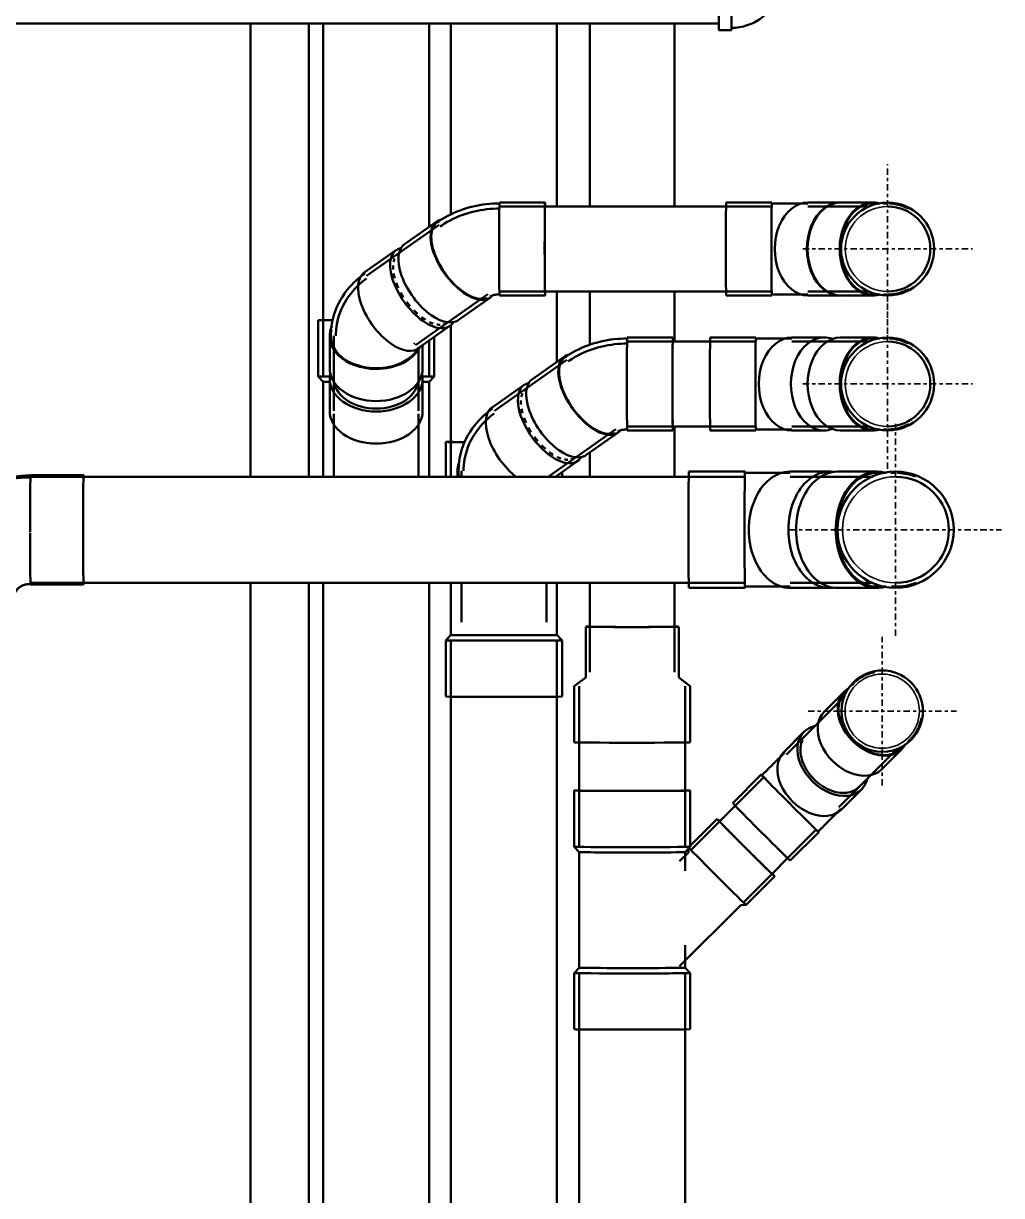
# Model space of a CAD drawing. Header units: millimetres. Extents: x -108050 to 96605, y 58136 to 140997.
# Drawn here: x -90626 to -88781, y 85418 to 87628 of the extents above; entities that cross this region are included whole.
import ezdxf

# ---------------------------------------------------------------- set-up
doc = ezdxf.new("R2010")
doc.units = ezdxf.units.MM
doc.linetypes.add('Center', pattern=[29.999999, 12, -6, 6, -6])
doc.layers.add('P-PIPE', color=3, linetype='Continuous', lineweight=50)
doc.layers.add('P-PIPE-CNTR', color=3, linetype='Center', lineweight=35)

# ---------------------------------------------------------------- blocks, each defined once
blk = doc.blocks.new('DSC_uPVC_Elbow_TienPhong - Standard-1969753-HẦM')
at = {"layer": 'P-PIPE'}
for p, q in [((-89214.2, 87290.7), (-89300.2, 87290.7)), ((-89085.8, 87290.7), (-89146.3, 87290.7)), ((-89300.2, 87115.3), (-89214.2, 87115.3)), ((-89146.3, 87115.3), (-89085.8, 87115.3))]:
    blk.add_line(p, q, dxfattribs=at)
at = {"layer": 'P-PIPE', "flags": 128}
for points in [[(-89214.2, 87288.8), (-89210.3, 87288.8), (-89206.5, 87288.8), (-89202.6, 87288.8), (-89198.8, 87288.8), (-89195, 87288.8), (-89191.2, 87288.8), (-89187.5, 87288.8), (-89183.8, 87288.8), (-89180.1, 87288.8), (-89176.5, 87288.8), (-89173, 87288.8), (-89169.6, 87288.8), (-89166.2, 87288.8), (-89162.9, 87288.8), (-89159.7, 87288.8), (-89156.5, 87288.8), (-89153.5, 87288.8), (-89150.5, 87288.8), (-89147.7, 87288.8), (-89146.3, 87288.8)], [(-89146.3, 87117.3), (-89149.1, 87117.3), (-89152, 87117.3), (-89155, 87117.3), (-89158, 87117.3), (-89161.2, 87117.3), (-89164.5, 87117.3), (-89167.8, 87117.3), (-89171.2, 87117.3), (-89174.7, 87117.3), (-89178.3, 87117.3), (-89181.9, 87117.3), (-89185.6, 87117.3), (-89189.3, 87117.3), (-89193, 87117.3), (-89196.8, 87117.3), (-89200.6, 87117.3), (-89204.5, 87117.3), (-89208.3, 87117.3), (-89212.2, 87117.3), (-89214.2, 87117.3)]]:
    blk.add_lwpolyline(points, dxfattribs=at)
at = {"layer": 'P-PIPE'}
for centre, major_axis, ratio, start_param, end_param in [((-89300.2, 87203), (0, 87.7), 0.01, 0, 3.141593), ((-89214.2, 87203), (0, 87.7), 0.01, 0, 3.141593), ((-89214.2, 87203), (0, 85.8), 0.01, 0.0924, 0.277199), ((-89214.2, 87203), (0, 87.7), 0.01, 6.081829, 6.283185), ((-89146.3, 87203), (0, 87.7), 0.710633, 0, 3.141593), ((-89085.8, 87203), (0, 87.7), 0.710633, 0, 3.141593), ((-89214.2, 87203), (0, 85.8), 0.01, 2.864393, 3.049193), ((-89214.2, 87203), (0, 87.7), 0.01, 3.141593, 3.343202)]:
    blk.add_ellipse(centre, major_axis=major_axis, ratio=ratio, start_param=start_param, end_param=end_param, dxfattribs=at)
blk = doc.blocks.new('DSC_uPVC_Elbow_TienPhong - Standard-V16-HẦM')
at = {"layer": 'P-PIPE'}
for p, q in [((-89024, 87290.7), (-89084.5, 87290.7)), ((-89084.5, 87115.3), (-89024, 87115.3))]:
    blk.add_line(p, q, dxfattribs=at)
at = {"layer": 'P-PIPE', "flags": 128}
for points in [[(-89024, 87288.8), (-89021.3, 87288.8), (-89018.8, 87288.8), (-89016.3, 87288.8), (-89014, 87288.8), (-89011.8, 87288.8), (-89010.6, 87288.8)], [(-89004.4, 87288.8), (-89002.9, 87288.8), (-89001.5, 87288.8), (-89000.3, 87288.8), (-88999.2, 87288.8), (-88998.3, 87288.8), (-88997.5, 87288.8), (-88996.9, 87288.8), (-88996.4, 87288.8), (-88996.1, 87288.8), (-88996, 87288.8)], [(-88992.5, 87288.7), (-88989.1, 87288.5), (-88985.7, 87288.2), (-88982.3, 87287.7), (-88978.9, 87287.1), (-88975.6, 87286.4), (-88972.2, 87285.5), (-88969, 87284.5), (-88965.7, 87283.3), (-88962.5, 87282), (-88959.4, 87280.6), (-88956.3, 87279.1)], [(-89010.8, 87117.3), (-89012.9, 87117.3), (-89015.1, 87117.3), (-89017.5, 87117.3), (-89020, 87117.3), (-89022.6, 87117.3), (-89024, 87117.3)], [(-88996, 87117.3), (-88996.3, 87117.3), (-88996.6, 87117.3), (-88997.2, 87117.3), (-88997.9, 87117.3), (-88998.7, 87117.3), (-88999.7, 87117.3), (-89000.9, 87117.3), (-89002.2, 87117.3), (-89003.6, 87117.3)], [(-88955.5, 87127.4), (-88958.6, 87125.8), (-88961.7, 87124.4), (-88964.9, 87123.1), (-88968.1, 87121.9), (-88971.4, 87120.9), (-88974.7, 87119.9), (-88978, 87119.2), (-88981.4, 87118.5), (-88984.8, 87118), (-88988.2, 87117.6), (-88991.6, 87117.4), (-88995, 87117.3)]]:
    blk.add_lwpolyline(points, dxfattribs=at)
at = {"layer": 'P-PIPE'}
for centre, radius, start, end in [((-88996, 87203), 87.7, 90, 270), ((-88996, 87203), 87.7, 270, 90), ((-88995.4, 87203), 80, 270, 90)]:
    blk.add_arc(centre, radius, start, end, dxfattribs=at)
for centre, major_axis, start_param, end_param in [((-89084.5, 87203), (0, 87.7), 0, 3.141593), ((-89024, 87203), (0, 87.7), 0, 3.141593), ((-89024, 87203), (0, 85.8), 6.229336, 7.853982), ((-89024, 87203), (0, 87.7), 6.107228, 6.283185), ((-89024, 87203), (0, 85.8), 1.570796, 3.204406), ((-89024, 87203), (0, 87.7), 3.141593, 3.323935)]:
    blk.add_ellipse(centre, major_axis=major_axis, ratio=0.710633, start_param=start_param, end_param=end_param, dxfattribs=at)
blk = doc.blocks.new('DSC_uPVC_Elbow_TienPhong - Standard-V17-HẦM')
at = {"layer": 'P-PIPE'}
for p, q in [((-89244.4, 87036.1), (-89330.3, 87036.1)), ((-89116, 87036.1), (-89176.5, 87036.1)), ((-89330.3, 86860.7), (-89244.4, 86860.7)), ((-89176.5, 86860.7), (-89116, 86860.7))]:
    blk.add_line(p, q, dxfattribs=at)
at = {"layer": 'P-PIPE', "flags": 128}
for points in [[(-89244.4, 87034.2), (-89240.5, 87034.2), (-89236.6, 87034.2), (-89232.8, 87034.2), (-89228.9, 87034.2), (-89225.1, 87034.2), (-89221.4, 87034.2), (-89217.6, 87034.2), (-89213.9, 87034.2), (-89210.3, 87034.2), (-89206.7, 87034.2), (-89203.2, 87034.2), (-89199.7, 87034.2), (-89196.3, 87034.2), (-89193, 87034.2), (-89189.8, 87034.2), (-89186.7, 87034.2), (-89183.6, 87034.2), (-89180.7, 87034.2), (-89177.9, 87034.2), (-89176.5, 87034.2)], [(-89176.5, 86862.6), (-89179.2, 86862.6), (-89182.1, 86862.6), (-89185.1, 86862.6), (-89188.2, 86862.6), (-89191.4, 86862.6), (-89194.6, 86862.6), (-89198, 86862.6), (-89201.4, 86862.6), (-89204.9, 86862.6), (-89208.4, 86862.6), (-89212.1, 86862.6), (-89215.7, 86862.6), (-89219.4, 86862.6), (-89223.2, 86862.6), (-89227, 86862.6), (-89230.8, 86862.6), (-89234.6, 86862.6), (-89238.5, 86862.6), (-89242.4, 86862.6), (-89244.4, 86862.6)]]:
    blk.add_lwpolyline(points, dxfattribs=at)
at = {"layer": 'P-PIPE'}
for centre, major_axis, ratio, start_param, end_param in [((-89330.3, 86948.4), (0, 87.7), 0.01, 0, 3.141593), ((-89244.4, 86948.4), (0, 87.7), 0.01, 0, 3.141593), ((-89244.4, 86948.4), (0, 85.8), 0.01, 0.0924, 0.277199), ((-89244.4, 86948.4), (0, 87.7), 0.01, 6.081829, 6.283185), ((-89176.5, 86948.4), (0, 87.7), 0.710633, 0, 3.141593), ((-89116, 86948.4), (0, 87.7), 0.710633, 0, 3.141593), ((-89116, 86948.4), (0, 87.7), 0.710633, 6.027824, 6.283185), ((-89244.4, 86948.4), (0, 85.8), 0.01, 2.864393, 3.049193), ((-89244.4, 86948.4), (0, 87.7), 0.01, 3.141593, 3.343202), ((-89116, 86948.4), (0, 87.7), 0.710633, 3.141593, 3.396954)]:
    blk.add_ellipse(centre, major_axis=major_axis, ratio=ratio, start_param=start_param, end_param=end_param, dxfattribs=at)
blk = doc.blocks.new('DSC_uPVC_Elbow_TienPhong - Standard-V18-HẦM')
at = {"layer": 'P-PIPE'}
for p, q in [((-89264.7, 86783.1), (-89370.6, 86783.1)), ((-89105.2, 86783.1), (-89179.8, 86783.1)), ((-89370.6, 86563.9), (-89264.7, 86563.9)), ((-89179.8, 86563.9), (-89105.2, 86563.9))]:
    blk.add_line(p, q, dxfattribs=at)
at = {"layer": 'P-PIPE', "flags": 128}
for points in [[(-89264.7, 86780.7), (-89259.8, 86780.7), (-89255, 86780.7), (-89250.2, 86780.7), (-89245.4, 86780.7), (-89240.6, 86780.7), (-89235.9, 86780.7), (-89231.2, 86780.7), (-89226.6, 86780.7), (-89222.1, 86780.7), (-89217.6, 86780.7), (-89213.2, 86780.7), (-89208.9, 86780.7), (-89204.7, 86780.7), (-89200.5, 86780.7), (-89196.5, 86780.7), (-89192.6, 86780.7), (-89188.8, 86780.7), (-89185.1, 86780.7), (-89181.6, 86780.7), (-89179.8, 86780.7)], [(-89179.8, 86566.3), (-89183.3, 86566.3), (-89186.9, 86566.3), (-89190.6, 86566.3), (-89194.5, 86566.3), (-89198.5, 86566.3), (-89202.5, 86566.3), (-89206.7, 86566.3), (-89211, 86566.3), (-89215.3, 86566.3), (-89219.8, 86566.3), (-89224.3, 86566.3), (-89228.9, 86566.3), (-89233.5, 86566.3), (-89238.2, 86566.3), (-89242.9, 86566.3), (-89247.7, 86566.3), (-89252.5, 86566.3), (-89257.3, 86566.3), (-89262.2, 86566.3), (-89264.7, 86566.3)]]:
    blk.add_lwpolyline(points, dxfattribs=at)
at = {"layer": 'P-PIPE'}
for centre, major_axis, ratio, start_param, end_param in [((-89370.6, 86673.5), (0, 109.6), 0.01, 0, 3.141593), ((-89264.7, 86673.5), (0, 109.6), 0.01, 0, 3.141593), ((-89264.7, 86673.5), (0, 109.6), 0.01, 6.088926, 6.283185), ((-89179.8, 86673.5), (0, 109.6), 0.710633, 0, 3.141593), ((-89105.2, 86673.5), (0, 109.6), 0.710633, 0, 3.141593), ((-89105.2, 86673.5), (0, 109.6), 0.710633, 6.187895, 6.283185), ((-89264.7, 86673.5), (0, 107.2), 0.01, 0.082673, 0.578714), ((-89264.7, 86673.5), (0, 107.2), 0.01, 2.562878, 3.058919), ((-89264.7, 86673.5), (0, 109.6), 0.01, 3.141593, 3.335852), ((-89105.2, 86673.5), (0, 109.6), 0.710633, 3.141593, 3.236883)]:
    blk.add_ellipse(centre, major_axis=major_axis, ratio=ratio, start_param=start_param, end_param=end_param, dxfattribs=at)
blk = doc.blocks.new('DSC_uPVC_Elbow_TienPhong - Standard-V15-HẦM')
at = {"layer": 'P-PIPE'}
for p, q in [((-88922.1, 91593.2), (-88996.7, 91593.2)), ((-88996.7, 91374), (-88922.1, 91374))]:
    blk.add_line(p, q, dxfattribs=at)
at = {"layer": 'P-PIPE', "flags": 128}
for points in [[(-88922.1, 91590.8), (-88918.7, 91590.8), (-88915.5, 91590.8), (-88912.5, 91590.8), (-88909.6, 91590.8), (-88906.9, 91590.8), (-88905.3, 91590.8)], [(-88895.7, 91590.8), (-88894, 91590.8), (-88892.5, 91590.8), (-88891.1, 91590.8), (-88890, 91590.8), (-88889, 91590.8), (-88888.2, 91590.8), (-88887.6, 91590.8), (-88887.3, 91590.8), (-88887.1, 91590.8)], [(-88884.2, 91590.8), (-88882.8, 91590.7), (-88878.5, 91590.5), (-88874.2, 91590), (-88870, 91589.4), (-88865.7, 91588.7), (-88861.6, 91587.7), (-88857.4, 91586.6), (-88853.3, 91585.4), (-88849.3, 91583.9)], [(-88848.2, 91383.7), (-88852.2, 91382.2), (-88856.3, 91380.9), (-88860.4, 91379.8), (-88864.6, 91378.8), (-88868.8, 91378), (-88873.1, 91377.3), (-88877.3, 91376.9), (-88881.6, 91376.6), (-88885.9, 91376.4)], [(-88905.5, 91376.4), (-88908.2, 91376.4), (-88911, 91376.4), (-88914, 91376.4), (-88917.1, 91376.4), (-88920.4, 91376.4), (-88922.1, 91376.4)], [(-88887.1, 91376.4), (-88887.4, 91376.4), (-88887.9, 91376.4), (-88888.6, 91376.4), (-88889.5, 91376.4), (-88890.5, 91376.4), (-88891.8, 91376.4), (-88893.2, 91376.4), (-88894.8, 91376.4)]]:
    blk.add_lwpolyline(points, dxfattribs=at)
at = {"layer": 'P-PIPE'}
for centre, radius, start, end in [((-88887, 91483.6), 109.6, 89.9995, 269.9995), ((-88887, 91483.6), 109.6, 269.9995, 89.9995), ((-88886.5, 91483.6), 100, 269.9995, 89.9995)]:
    blk.add_arc(centre, radius, start, end, dxfattribs=at)
for centre, major_axis, start_param, end_param in [((-88996.7, 91483.6), (0, 109.6), 0, 3.141593), ((-88922.1, 91483.6), (0, 109.6), 0, 3.141593), ((-88922.1, 91483.6), (0, 107.2), 6.217372, 7.853982), ((-88922.1, 91483.6), (0, 109.6), 6.098805, 6.283185), ((-88922.1, 91483.6), (0, 107.2), 1.570796, 3.207406), ((-88922.1, 91483.6), (0, 109.6), 3.141593, 3.325973)]:
    blk.add_ellipse(centre, major_axis=major_axis, ratio=0.710633, start_param=start_param, end_param=end_param, dxfattribs=at)
blk = doc.blocks.new('DSC_uPVC_Elbow_TienPhong - Standard-1980160-HẦM')
at = {"layer": 'P-PIPE'}
for p, q in [((-89077.8, 86368.1), (-89115.6, 86330.3)), ((-89007.1, 86221.8), (-88969.3, 86259.6))]:
    blk.add_line(p, q, dxfattribs=at)
at = {"layer": 'P-PIPE', "flags": 128}
for points in [[(-89064.3, 86379.2), (-89063.3, 86380.1), (-89062.5, 86381), (-89061.7, 86381.8), (-89061, 86382.4), (-89060.5, 86383), (-89060, 86383.5), (-89059.6, 86383.9), (-89059.3, 86384.2), (-89059.1, 86384.4), (-89059, 86384.5)], [(-89056.8, 86386.6), (-89054.6, 86388.5), (-89052.3, 86390.4), (-89049.9, 86392.2), (-89047.4, 86394), (-89044.9, 86395.6), (-89042.3, 86397.1), (-89039.6, 86398.5), (-89036.9, 86399.8), (-89034.2, 86400.9), (-89031.4, 86402), (-89028.5, 86403), (-89025.6, 86403.8), (-89022.7, 86404.5), (-89019.8, 86405.2)], [(-89076.6, 86366.9), (-89074.9, 86368.6), (-89073.3, 86370.2), (-89071.8, 86371.7), (-89070.3, 86373.1), (-89069, 86374.5)], [(-88932.1, 86318.4), (-88932.6, 86315.4), (-88933.3, 86312.5), (-88934.2, 86309.6), (-88935.1, 86306.8), (-88936.1, 86304), (-88937.3, 86301.2), (-88938.5, 86298.5), (-88939.9, 86295.8), (-88941.4, 86293.2), (-88943, 86290.6), (-88944.7, 86288.2), (-88946.4, 86285.7), (-88948.3, 86283.4), (-88950.3, 86281.1), (-88952.3, 86278.9)], [(-88952.9, 86278.3), (-88953.1, 86278.2), (-88953.3, 86277.9), (-88953.7, 86277.6), (-88954.1, 86277.2), (-88954.6, 86276.6), (-88955.3, 86276), (-88956, 86275.3), (-88956.8, 86274.5), (-88957.7, 86273.6)], [(-88962.2, 86269.1), (-88963.5, 86267.8), (-88964.9, 86266.3), (-88966.4, 86264.9), (-88968, 86263.3), (-88969.6, 86261.6), (-88970.5, 86260.8)]]:
    blk.add_lwpolyline(points, dxfattribs=at)
at = {"layer": 'P-PIPE'}
for start, end in [(314.9993, 134.9993), (134.9993, 314.9993)]:
    blk.add_arc((-89006, 86331.4), 76.7, start, end, dxfattribs=at)
for centre, major_axis, start_param, end_param in [((-89023.5, 86313.8), (-54.2, 54.2), 0, 3.141593), ((-89023.5, 86313.8), (-53.1, 53.1), 6.283077, 7.261268), ((-89023.5, 86313.8), (-54.2, 54.2), 6.107079, 6.283185), ((-89061.3, 86276), (-54.2, 54.2), 0, 3.141593), ((-89023.5, 86313.8), (-53.1, 53.1), 0.981748, 1.570796), ((-89023.5, 86313.8), (-53.1, 53.1), 1.570796, 3.141701), ((-89023.5, 86313.8), (-54.2, 54.2), 3.141593, 3.317699)]:
    blk.add_ellipse(centre, major_axis=major_axis, ratio=0.710633, start_param=start_param, end_param=end_param, dxfattribs=at)
blk = doc.blocks.new('DSC_uPVC_Elbow_TienPhong - Standard-V19-HẦM')
at = {"layer": 'P-PIPE'}
for p, q in [((-89153.7, 86292.1), (-89191.5, 86254.3)), ((-89234.1, 86211.7), (-89287.8, 86158)), ((-89083, 86145.8), (-89045.2, 86183.6)), ((-89179.4, 86049.5), (-89125.6, 86103.2))]:
    blk.add_line(p, q, dxfattribs=at)
at = {"layer": 'P-PIPE', "flags": 128}
for points in [[(-89232.9, 86210.5), (-89230.5, 86213), (-89228.1, 86215.4), (-89225.6, 86217.8), (-89223.2, 86220.2), (-89220.9, 86222.6), (-89218.5, 86225), (-89216.1, 86227.3), (-89213.8, 86229.6), (-89211.5, 86231.9), (-89209.3, 86234.1), (-89207.1, 86236.4), (-89204.9, 86238.5), (-89202.8, 86240.6), (-89200.7, 86242.7), (-89198.7, 86244.7), (-89196.7, 86246.7), (-89194.8, 86248.6), (-89193, 86250.4), (-89191.2, 86252.2), (-89190.3, 86253.1)], [(-89084.2, 86147), (-89086, 86145.3), (-89087.8, 86143.4), (-89089.7, 86141.6), (-89091.6, 86139.6), (-89093.6, 86137.6), (-89095.6, 86135.6), (-89097.7, 86133.5), (-89099.9, 86131.4), (-89102.1, 86129.2), (-89104.3, 86126.9), (-89106.6, 86124.7), (-89108.9, 86122.4), (-89111.2, 86120), (-89113.5, 86117.7), (-89115.9, 86115.3), (-89118.3, 86112.9), (-89120.7, 86110.5), (-89123.1, 86108.1), (-89125.6, 86105.7), (-89126.8, 86104.4)]]:
    blk.add_lwpolyline(points, dxfattribs=at)
at = {"layer": 'P-PIPE'}
for centre, major_axis, ratio, start_param, end_param in [((-89099.5, 86237.9), (-54.2, 54.2), 0.710633, 5.882171, 6.283185), ((-89099.5, 86237.9), (-54.2, 54.2), 0.710633, 0, 3.141593), ((-89099.5, 86237.9), (-49.5, 49.5), 0.710633, 0.261799, 0.523427), ((-89137.3, 86200.1), (-54.2, 54.2), 0.710633, 0, 3.141593), ((-89099.5, 86237.9), (-49.5, 49.5), 0.710633, 0.523599, 0.785329), ((-89099.5, 86237.9), (-49.5, 49.5), 0.710633, 0.785398, 1.047167), ((-89099.5, 86237.9), (-49.5, 49.5), 0.710633, 1.047198, 1.308983), ((-89179.9, 86157.5), (-54.2, 54.2), 0.01, 0, 3.141593), ((-89179.9, 86157.5), (-54.2, 54.2), 0.01, 6.115306, 6.283185), ((-89179.9, 86157.5), (-53.1, 53.1), 0.01, 0.19635, 0.392699), ((-89099.5, 86237.9), (-49.5, 49.5), 0.710633, 1.308997, 1.570788), ((-89099.5, 86237.9), (-49.5, 49.5), 0.710633, 1.570796, 2.094369), ((-89099.5, 86237.9), (-49.5, 49.5), 0.710633, 2.879793, 3.141593), ((-89099.5, 86237.9), (-54.2, 54.2), 0.710633, 3.141593, 3.543425), ((-89099.5, 86237.9), (-49.5, 49.5), 0.710633, 2.094395, 2.356141), ((-89099.5, 86237.9), (-49.5, 49.5), 0.710633, 2.356194, 2.617886), ((-89099.5, 86237.9), (-49.5, 49.5), 0.710633, 2.617994, 2.87955), ((-89233.6, 86103.7), (-54.2, 54.2), 0.01, 0, 3.141593), ((-89179.9, 86157.5), (-53.1, 53.1), 0.01, 2.748894, 2.945243), ((-89179.9, 86157.5), (-54.2, 54.2), 0.01, 3.141593, 3.309472)]:
    blk.add_ellipse(centre, major_axis=major_axis, ratio=ratio, start_param=start_param, end_param=end_param, dxfattribs=at)
blk = doc.blocks.new('DSC_uPVC_Elbow_TienPhong - Standard-2083669-HẦM')
at = {"layer": 'P-PIPE'}
for p, q in [((-90512.4, 86776.5), (-90612.4, 86776.5)), ((-90789.6, 86699.4), (-90853.8, 86628.8)), ((-90612.4, 86570.5), (-90512.4, 86570.5)), ((-90701.4, 86490.2), (-90637.2, 86560.8))]:
    blk.add_line(p, q, dxfattribs=at)
at = {"layer": 'P-PIPE', "flags": 128}
for points in [[(-90612.4, 86775.7), (-90621.5, 86775.6), (-90630.6, 86775.1), (-90639.6, 86774.2), (-90648.6, 86773), (-90657.6, 86771.5), (-90666.4, 86769.7), (-90675.3, 86767.5), (-90684, 86765), (-90692.6, 86762.2), (-90701.2, 86759.1), (-90709.6, 86755.6), (-90717.9, 86751.8), (-90726, 86747.7), (-90734, 86743.2), (-90741.8, 86738.5), (-90749.4, 86733.5), (-90756.8, 86728.1), (-90764.1, 86722.5), (-90771.1, 86716.6), (-90777.8, 86710.4), (-90784.3, 86703.9), (-90789.1, 86698.9)], [(-90612.4, 86772), (-90621.4, 86771.8), (-90630.3, 86771.3), (-90639.2, 86770.5), (-90648, 86769.3), (-90656.9, 86767.9), (-90665.6, 86766), (-90674.3, 86763.9), (-90682.9, 86761.5), (-90691.4, 86758.7), (-90699.8, 86755.6), (-90708.1, 86752.1), (-90716.2, 86748.4), (-90724.3, 86744.4), (-90732.1, 86740), (-90739.8, 86735.3), (-90747.3, 86730.4), (-90754.6, 86725.1), (-90761.7, 86719.6), (-90768.6, 86713.8), (-90775.2, 86707.7), (-90781.6, 86701.3), (-90786.3, 86696.3)], [(-90637.8, 86561.3), (-90637.1, 86561.9), (-90636.4, 86562.6), (-90635.7, 86563.3), (-90634.9, 86564), (-90634, 86564.6), (-90633.1, 86565.3), (-90632.1, 86565.9), (-90631.1, 86566.5), (-90630, 86567.1), (-90628.8, 86567.7), (-90627.6, 86568.2), (-90626.4, 86568.7), (-90625.1, 86569.2), (-90623.7, 86569.6), (-90622.4, 86570), (-90621, 86570.3), (-90619.5, 86570.6), (-90618.1, 86570.8), (-90616.6, 86571), (-90615.1, 86571.1), (-90613.6, 86571.2), (-90612.4, 86571.2)]]:
    blk.add_lwpolyline(points, dxfattribs=at)
at = {"layer": 'P-PIPE'}
for centre, major_axis, ratio, start_param, end_param in [((-90612.4, 86673.5), (0, 103), 0.01, 0.223169, 0.56761), ((-90612.4, 86673.5), (0, 103), 0.01, 6.153435, 6.501479), ((-90612.4, 86673.5), (0, 102.2), 0.01, 0, 0.044783), ((-90512.4, 86673.5), (0, 103), 0.01, 6.072802, 8.24783), ((-90512.4, 86673.5), (0, 100), 0.01, 0.327544, 0.459006), ((-90512.4, 86673.5), (0, 100), 0.01, 0, 0.229926), ((-90612.4, 86673.5), (0, 103), 0.01, 0.742803, 1.091605), ((-90612.4, 86673.5), (0, 103), 0.01, 0.570681, 0.740276), ((-90512.4, 86673.5), (0, 100), 0.01, 0.589343, 0.655648), ((-90612.4, 86673.5), (0, 103), 0.01, 1.094291, 1.266659), ((-90713.4, 86630.1), (-76.2, 69.3), 0.299734, 6.169321, 8.108065), ((-90713.4, 86630.1), (-75.6, 68.8), 0.299734, 0.087147, 0.254083), ((-90713.4, 86630.1), (-75.6, 68.8), 0.299734, 6.188203, 6.358763), ((-90612.4, 86673.5), (0, 103), 0.01, 1.274319, 1.607887), ((-90713.4, 86630.1), (-75.6, 68.8), 0.299734, 0.254083, 0.42102), ((-90713.4, 86630.1), (-75.6, 68.8), 0.299734, 0.431155, 0.600605), ((-90713.4, 86630.1), (-75.6, 68.8), 0.299734, 0.610759, 0.944632), ((-90713.4, 86630.1), (-75.6, 68.8), 0.299734, 0.954748, 1.124199), ((-90612.4, 86673.5), (0, 103), 0.01, 1.624767, 1.784378), ((-90612.4, 86673.5), (0, 103), 0.01, 1.790449, 1.964645), ((-90777.6, 86559.5), (-76.2, 69.3), 0.299734, 6.275469, 8.108065), ((-90713.4, 86630.1), (-75.6, 68.8), 0.299734, 1.134371, 1.468243), ((-90612.4, 86673.5), (0, 103), 0.01, 1.964645, 2.131511), ((-90512.4, 86673.5), (0, 103), 0.01, 1.964645, 3.352428), ((-90713.4, 86630.1), (-75.6, 68.8), 0.299734, 1.478341, 1.647792), ((-90612.4, 86673.5), (0, 103), 0.01, 2.13921, 2.311449), ((-90713.4, 86630.1), (-75.6, 68.8), 0.299734, 1.657982, 1.991853), ((-90713.4, 86630.1), (-76.2, 69.3), 0.299734, 1.82488, 3.193205), ((-90612.4, 86673.5), (0, 103), 0.01, 2.314305, 2.656992), ((-90512.4, 86673.5), (0, 100), 0.01, 2.488244, 2.553401), ((-90512.4, 86673.5), (0, 100), 0.01, 2.683738, 2.8152), ((-90713.4, 86630.1), (-75.6, 68.8), 0.299734, 2.001935, 2.171386), ((-90713.4, 86630.1), (-75.6, 68.8), 0.299734, 2.181591, 2.515463), ((-90612.4, 86673.5), (0, 102.3), 0.01, 2.662776, 2.837309), ((-90612.4, 86673.5), (0, 103), 0.01, 2.663199, 2.835056), ((-90612.4, 86673.5), (0, 103), 0.01, 2.838831, 3.273642), ((-90612.4, 86673.5), (0, 102.2), 0.01, 3.141593, 3.186375), ((-90512.4, 86673.5), (0, 100), 0.01, 2.911955, 3.141593), ((-90713.4, 86630.1), (-75.6, 68.8), 0.299734, 2.525529, 2.694981), ((-90713.4, 86630.1), (-75.6, 68.8), 0.299734, 2.705201, 3.039071), ((-90713.4, 86630.1), (-75.6, 68.8), 0.299734, 3.050211, 3.141593), ((-90777.6, 86559.5), (-76.2, 69.3), 0.299734, 1.82488, 3.133877)]:
    blk.add_ellipse(centre, major_axis=major_axis, ratio=ratio, start_param=start_param, end_param=end_param, dxfattribs=at)
blk = doc.blocks.new('DSC_uPVC_Elbow_TienPhong - Standard-2086486-HẦM')
at = {"layer": 'P-PIPE'}
for p, q in [((-89641.9, 87290.7), (-89727.9, 87290.7)), ((-89846.3, 87254.9), (-89906.9, 87212.2)), ((-89727.9, 87115.3), (-89641.9, 87115.3)), ((-89805.8, 87068.8), (-89745.2, 87111.6))]:
    blk.add_line(p, q, dxfattribs=at)
at = {"layer": 'P-PIPE', "flags": 128}
for points in [[(-89727.9, 87288.8), (-89734.2, 87288.7), (-89740.4, 87288.5), (-89746.7, 87288), (-89753, 87287.4), (-89759.2, 87286.6), (-89765.4, 87285.6), (-89771.6, 87284.4), (-89777.8, 87283.1), (-89783.9, 87281.6), (-89790, 87279.8), (-89796.1, 87277.9), (-89802.1, 87275.8), (-89808.1, 87273.5), (-89813.9, 87271), (-89819.8, 87268.3), (-89825.5, 87265.4), (-89831.2, 87262.3), (-89836.8, 87258.9), (-89842.3, 87255.4), (-89845.2, 87253.3)], [(-89727.9, 87279.2), (-89733.9, 87279.1), (-89739.9, 87278.8), (-89745.9, 87278.4), (-89751.9, 87277.8), (-89757.9, 87277.1), (-89763.8, 87276.1), (-89769.7, 87275), (-89775.6, 87273.7), (-89781.5, 87272.3), (-89787.3, 87270.6), (-89793.1, 87268.8), (-89798.8, 87266.8), (-89804.4, 87264.6), (-89810, 87262.2), (-89815.6, 87259.6), (-89821, 87256.9), (-89826.4, 87253.9), (-89831.7, 87250.8), (-89836.9, 87247.4), (-89839.7, 87245.5)], [(-89746.4, 87113.1), (-89746.2, 87113.2), (-89746, 87113.4), (-89745.7, 87113.6), (-89745.2, 87113.8), (-89744.6, 87114.1), (-89744, 87114.4), (-89743.2, 87114.7), (-89742.4, 87115), (-89741.4, 87115.3), (-89740.4, 87115.6), (-89739.3, 87115.9), (-89738.1, 87116.2), (-89736.9, 87116.4), (-89735.6, 87116.7), (-89734.3, 87116.9), (-89732.9, 87117), (-89731.5, 87117.1), (-89730.1, 87117.2), (-89728.7, 87117.3), (-89727.9, 87117.3)]]:
    blk.add_lwpolyline(points, dxfattribs=at)
at = {"layer": 'P-PIPE'}
for centre, major_axis, ratio, start_param, end_param in [((-89727.9, 87203), (0, 87.7), 0.01, 0.002475, 2.358669), ((-89641.9, 87203), (0, 87.7), 0.01, 0.002475, 2.358669), ((-89641.9, 87203), (0, 80), 0.01, 0.526074, 0.784996), ((-89641.9, 87203), (0, 80), 0.01, 0.264274, 0.393944), ((-89641.9, 87203), (0, 80), 0.01, 0.002475, 0.132144), ((-89641.9, 87203), (0, 87.7), 0.01, 5.880541, 6.283185), ((-89795.8, 87183.2), (-50.6, 71.7), 0.506527, 6.056023, 8.466812), ((-89795.8, 87183.2), (-49.4, 70.1), 0.506527, 6.193762, 6.896016), ((-89641.9, 87203), (0, 80), 0.01, 0.787873, 1.046966), ((-89795.8, 87183.2), (-49.4, 70.1), 0.506527, 0.612831, 3.015225), ((-89641.9, 87203), (0, 80), 0.01, 1.049673, 1.308879), ((-89856.4, 87140.5), (-50.6, 71.7), 0.506527, 6.240858, 8.466812), ((-89641.9, 87203), (0, 80), 0.01, 1.311472, 1.570769), ((-89641.9, 87203), (0, 80), 0.01, 1.573271, 1.832653), ((-89641.9, 87203), (0, 80), 0.01, 1.835071, 2.094543), ((-89641.9, 87203), (0, 80), 0.01, 2.09687, 2.356456), ((-89727.9, 87203), (0, 87.7), 0.01, 2.358669, 3.141593), ((-89641.9, 87203), (0, 87.7), 0.01, 2.358669, 3.141593), ((-89641.9, 87203), (0, 80), 0.01, 2.358669, 2.618428), ((-89795.8, 87183.2), (-50.6, 71.7), 0.506527, 2.183627, 3.230824), ((-89641.9, 87203), (0, 80), 0.01, 2.620469, 2.750138), ((-89641.9, 87203), (0, 80), 0.01, 2.882268, 3.141593), ((-89641.9, 87203), (0, 87.7), 0.01, 3.144068, 3.544147), ((-89856.4, 87140.5), (-50.6, 71.7), 0.506527, 2.183627, 3.230824)]:
    blk.add_ellipse(centre, major_axis=major_axis, ratio=ratio, start_param=start_param, end_param=end_param, dxfattribs=at)
blk = doc.blocks.new('DSC_uPVC_Elbow_TienPhong - Standard-V124-HẦM')
at = {"layer": 'P-PIPE'}
for p, q in [((-89922.5, 87201.2), (-89983.1, 87158.4)), ((-89882, 87015.1), (-89821.4, 87057.9)), ((-90048.3, 87038.9), (-90048.3, 86978.2)), ((-90046.4, 87040.2), (-90046.4, 87038.9)), ((-90036.7, 87040.1), (-90036.8, 87038.9)), ((-89883.1, 87016.7), (-89883.1, 87016.7)), ((-89872.9, 86978.2), (-89872.9, 87023.1))]:
    blk.add_line(p, q, dxfattribs=at)
at = {"layer": 'P-PIPE', "flags": 128}
for points in [[(-89982, 87156.9), (-89987.3, 87153), (-89992.5, 87148.8), (-89997.6, 87144.4), (-90002.5, 87139.8), (-90007.3, 87134.9), (-90011.9, 87129.8), (-90016.3, 87124.4), (-90020.5, 87118.8), (-90024.4, 87112.9), (-90028.1, 87106.8), (-90031.6, 87100.4), (-90034.7, 87093.8), (-90037.5, 87087), (-90039.9, 87080), (-90042, 87072.9), (-90043.7, 87065.5), (-90045, 87058.1), (-90045.9, 87050.6), (-90046.3, 87043), (-90046.4, 87040.2)], [(-89978.9, 87147.2), (-89981.4, 87145.3), (-89986.4, 87141.4), (-89991.1, 87137.3), (-89995.8, 87132.9), (-90000.3, 87128.3), (-90004.6, 87123.5), (-90008.7, 87118.5), (-90012.6, 87113.2), (-90016.3, 87107.7), (-90019.8, 87102), (-90023, 87096.1), (-90025.9, 87089.9), (-90028.5, 87083.6), (-90030.8, 87077.1), (-90032.7, 87070.4), (-90034.3, 87063.6), (-90035.5, 87056.7), (-90036.3, 87049.7), (-90036.7, 87042.7), (-90036.7, 87040.1)], [(-89888.5, 87024.9), (-89888.8, 87024.5), (-89889.1, 87024.3), (-89889.2, 87024.1)]]:
    blk.add_lwpolyline(points, dxfattribs=at)
at = {"layer": 'P-PIPE'}
for centre, major_axis, ratio, start_param, end_param in [((-89871.9, 87129.5), (-50.6, 71.7), 0.506527, 6.058565, 8.466812), ((-89871.9, 87129.5), (-46.1, 65.4), 0.506527, 0.306135, 0.437541), ((-89871.9, 87129.5), (-46.1, 65.4), 0.506527, 0, 0.175741), ((-89932.5, 87086.8), (-50.6, 71.7), 0.506527, 6.237717, 8.466812), ((-89871.9, 87129.5), (-46.1, 65.4), 0.506527, 0.567935, 0.69934), ((-89871.9, 87129.5), (-46.1, 65.4), 0.506527, 0.829734, 0.961139), ((-89871.9, 87129.5), (-46.1, 65.4), 0.506527, 1.091534, 1.222939), ((-89871.9, 87129.5), (-46.1, 65.4), 0.506527, 1.353333, 1.484738), ((-89871.9, 87129.5), (-46.1, 65.4), 0.506527, 1.615132, 1.746538), ((-89871.9, 87129.5), (-46.1, 65.4), 0.506527, 1.876932, 2.008337), ((-89871.9, 87129.5), (-46.1, 65.4), 0.506527, 2.138731, 2.183627), ((-89871.9, 87129.5), (-46.1, 65.4), 0.506527, 2.183627, 2.270136), ((-89960.6, 87038.9), (87.7, 0), 0.708872, 2.83788, 4.705336), ((-89960.6, 87038.9), (85.8, 0), 0.708872, 2.94974, 3.134539), ((-89871.9, 87129.5), (-50.6, 71.7), 0.506527, 2.183627, 3.352004), ((-89871.9, 87129.5), (-46.1, 65.4), 0.506527, 2.400531, 2.531936), ((-89871.9, 87129.5), (-46.1, 65.4), 0.506527, 2.66233, 2.793735), ((-89871.9, 87129.5), (-46.1, 65.4), 0.506527, 2.924129, 3.141593), ((-89960.6, 87038.9), (85.8, 0), 0.708872, 3.134539, 5.536934), ((-89960.6, 87038.9), (87.7, 0), 0.708872, 4.705336, 5.93483), ((-89932.5, 87086.8), (-50.6, 71.7), 0.506527, 2.183627, 3.230824), ((-89960.6, 87038.9), (85.8, 0), 0.708872, 5.539922, 5.906533), ((-89960.6, 86978.2), (87.7, 0), 0.708872, 3.134539, 4.705336), ((-89960.6, 86978.2), (87.7, 0), 0.708872, 4.705336, 6.276132)]:
    blk.add_ellipse(centre, major_axis=major_axis, ratio=ratio, start_param=start_param, end_param=end_param, dxfattribs=at)
blk = doc.blocks.new('DSC_uPVC_Elbow_TienPhong - Standard-V125-HẦM')
at = {"layer": 'P-PIPE'}
for p, q in [((-89400.9, 87036.1), (-89486.9, 87036.1)), ((-89605.4, 87000.3), (-89666, 86957.5)), ((-89564.9, 86814.2), (-89504.3, 86857)), ((-89486.9, 86860.7), (-89400.9, 86860.7))]:
    blk.add_line(p, q, dxfattribs=at)
at = {"layer": 'P-PIPE', "flags": 128}
for points in [[(-89486.9, 87034.2), (-89493.2, 87034.1), (-89499.5, 87033.8), (-89505.7, 87033.4), (-89512, 87032.8), (-89518.2, 87032), (-89524.5, 87031), (-89530.7, 87029.8), (-89536.8, 87028.5), (-89543, 87026.9), (-89549.1, 87025.2), (-89555.1, 87023.3), (-89561.1, 87021.2), (-89567.1, 87018.9), (-89573, 87016.4), (-89578.8, 87013.7), (-89584.5, 87010.8), (-89590.2, 87007.7), (-89595.8, 87004.3), (-89601.3, 87000.7), (-89604.3, 86998.7)], [(-89486.9, 87024.6), (-89492.9, 87024.5), (-89498.9, 87024.2), (-89504.9, 87023.8), (-89510.9, 87023.2), (-89516.9, 87022.4), (-89522.8, 87021.5), (-89528.8, 87020.4), (-89534.6, 87019.1), (-89540.5, 87017.6), (-89546.3, 87016), (-89552.1, 87014.2), (-89557.8, 87012.2), (-89563.5, 87010), (-89569.1, 87007.6), (-89574.6, 87005), (-89580.1, 87002.3), (-89585.4, 86999.3), (-89590.7, 86996.1), (-89595.9, 86992.8), (-89598.7, 86990.8)], [(-89505.4, 86858.5), (-89505.3, 86858.6), (-89505, 86858.7), (-89504.7, 86858.9), (-89504.2, 86859.2), (-89503.7, 86859.5), (-89503, 86859.8), (-89502.3, 86860.1), (-89501.4, 86860.4), (-89500.5, 86860.7), (-89499.4, 86861), (-89498.3, 86861.3), (-89497.2, 86861.6), (-89495.9, 86861.8), (-89494.7, 86862), (-89493.3, 86862.2), (-89491.9, 86862.4), (-89490.5, 86862.5), (-89489.1, 86862.6), (-89487.7, 86862.6), (-89486.9, 86862.6)]]:
    blk.add_lwpolyline(points, dxfattribs=at)
at = {"layer": 'P-PIPE'}
for centre, major_axis, ratio, start_param, end_param in [((-89486.9, 86948.4), (0, 87.7), 0.01, 0.002475, 2.358669), ((-89400.9, 86948.4), (0, 87.7), 0.01, 0.002475, 2.358669), ((-89400.9, 86948.4), (0, 80), 0.01, 0.264274, 0.393944), ((-89400.9, 86948.4), (0, 80), 0.01, 0.002475, 0.132144), ((-89400.9, 86948.4), (0, 87.7), 0.01, 5.880541, 6.283185), ((-89554.8, 86928.6), (-50.6, 71.7), 0.506527, 6.056023, 8.466812), ((-89400.9, 86948.4), (0, 80), 0.01, 0.787873, 1.046966), ((-89400.9, 86948.4), (0, 80), 0.01, 0.526074, 0.784996), ((-89554.8, 86928.6), (-49.4, 70.1), 0.506527, 6.193762, 6.896016), ((-89400.9, 86948.4), (0, 80), 0.01, 1.049673, 1.570769), ((-89554.8, 86928.6), (-49.4, 70.1), 0.506527, 0.612831, 3.015225), ((-89615.4, 86885.9), (-50.6, 71.7), 0.506527, 6.263445, 8.466812), ((-89400.9, 86948.4), (0, 80), 0.01, 1.573271, 1.832653), ((-89400.9, 86948.4), (0, 80), 0.01, 1.835071, 2.094543), ((-89400.9, 86948.4), (0, 80), 0.01, 2.09687, 2.356456), ((-89486.9, 86948.4), (0, 87.7), 0.01, 2.358669, 3.141593), ((-89400.9, 86948.4), (0, 80), 0.01, 2.358669, 2.618428), ((-89400.9, 86948.4), (0, 87.7), 0.01, 2.358669, 3.141593), ((-89400.9, 86948.4), (0, 80), 0.01, 2.620469, 2.750138), ((-89400.9, 86948.4), (0, 80), 0.01, 2.882268, 3.141593), ((-89554.8, 86928.6), (-50.6, 71.7), 0.506527, 2.183627, 3.230824), ((-89400.9, 86948.4), (0, 87.7), 0.01, 3.144068, 3.544147), ((-89615.4, 86885.9), (-50.6, 71.7), 0.506527, 2.183627, 3.230824)]:
    blk.add_ellipse(centre, major_axis=major_axis, ratio=ratio, start_param=start_param, end_param=end_param, dxfattribs=at)
blk = doc.blocks.new('DSC_uPVC_Elbow_TienPhong - Standard-V126-HẦM')
at = {"layer": 'P-PIPE'}
for p, q in [((-89681.5, 86946.6), (-89742.1, 86903.8)), ((-89807.3, 86784.3), (-89807.3, 86773.5)), ((-89805.4, 86785.6), (-89805.4, 86784.3)), ((-89795.8, 86785.5), (-89795.8, 86784.3)), ((-89622.6, 86773.5), (-89580.4, 86803.2))]:
    blk.add_line(p, q, dxfattribs=at)
at = {"layer": 'P-PIPE', "flags": 128}
for points in [[(-89741, 86902.3), (-89746.3, 86898.3), (-89751.5, 86894.2), (-89756.6, 86889.8), (-89761.5, 86885.2), (-89766.3, 86880.3), (-89770.9, 86875.2), (-89775.3, 86869.8), (-89779.5, 86864.2), (-89783.5, 86858.3), (-89787.2, 86852.2), (-89790.6, 86845.8), (-89793.7, 86839.2), (-89796.5, 86832.4), (-89798.9, 86825.4), (-89801, 86818.2), (-89802.7, 86810.9), (-89804, 86803.5), (-89804.9, 86796), (-89805.3, 86788.4), (-89805.4, 86785.6)], [(-89737.9, 86892.6), (-89740.5, 86890.7), (-89745.4, 86886.8), (-89750.2, 86882.7), (-89754.8, 86878.3), (-89759.3, 86873.7), (-89763.6, 86868.9), (-89767.7, 86863.9), (-89771.6, 86858.6), (-89775.3, 86853.1), (-89778.8, 86847.4), (-89782, 86841.5), (-89784.9, 86835.3), (-89787.5, 86829), (-89789.8, 86822.5), (-89791.7, 86815.8), (-89793.3, 86809), (-89794.5, 86802.1), (-89795.3, 86795.1), (-89795.7, 86788.1), (-89795.8, 86785.5)]]:
    blk.add_lwpolyline(points, dxfattribs=at)
at = {"layer": 'P-PIPE'}
for centre, major_axis, ratio, start_param, end_param in [((-89631, 86874.9), (-50.6, 71.7), 0.506527, 6.058565, 8.466812), ((-89631, 86874.9), (-46.1, 65.4), 0.506527, 0, 0.175741), ((-89631, 86874.9), (-46.1, 65.4), 0.506527, 0.567935, 0.69934), ((-89631, 86874.9), (-46.1, 65.4), 0.506527, 0.306135, 0.437541), ((-89691.6, 86832.2), (-50.6, 71.7), 0.506527, 6.237717, 8.399274), ((-89631, 86874.9), (-46.1, 65.4), 0.506527, 0.829734, 0.961139), ((-89631, 86874.9), (-46.1, 65.4), 0.506527, 1.091534, 1.222939), ((-89631, 86874.9), (-46.1, 65.4), 0.506527, 1.353333, 1.484738), ((-89631, 86874.9), (-46.1, 65.4), 0.506527, 1.615132, 1.746538), ((-89631, 86874.9), (-46.1, 65.4), 0.506527, 1.876932, 2.008337), ((-89631, 86874.9), (-46.1, 65.4), 0.506527, 2.138731, 2.183627), ((-89631, 86874.9), (-50.6, 71.7), 0.506527, 2.183627, 3.352004), ((-89631, 86874.9), (-46.1, 65.4), 0.506527, 2.183627, 2.270136), ((-89631, 86874.9), (-46.1, 65.4), 0.506527, 2.400531, 2.531936), ((-89631, 86874.9), (-46.1, 65.4), 0.506527, 2.66233, 2.793735), ((-89631, 86874.9), (-46.1, 65.4), 0.506527, 2.924129, 3.141593), ((-89719.6, 86784.3), (87.7, 0), 0.708872, 2.83788, 3.316849), ((-89719.6, 86784.3), (85.8, 0), 0.708872, 2.94974, 3.134539), ((-89719.6, 86784.3), (85.8, 0), 0.708872, 3.134539, 3.319339)]:
    blk.add_ellipse(centre, major_axis=major_axis, ratio=ratio, start_param=start_param, end_param=end_param, dxfattribs=at)
blk = doc.blocks.new('M_Elbow - Threaded - MI - Class 300 - Standard-2093307-HẦM')
at = {"layer": 'P-PIPE'}
for p, q in [((-49, 74.7), (-49, 50.8)), ((49, 74.7), (-49, 74.7)), ((49, 50.8), (49, 74.7)), ((-50.8, 49), (-74.7, 49)), ((-74.7, 49), (-74.7, -49)), ((-50.8, -49), (-50.8, 49)), ((-49, 50.8), (49, 50.8)), ((-74.7, -49), (-50.8, -49))]:
    blk.add_line(p, q, dxfattribs=at)
at = {"layer": 'P-PIPE', "flags": 128}
for points in [[(-44.4, 50.8), (-44.4, 50.5), (-44.4, 50.3), (-44.4, 50), (-44.5, 49.8), (-44.5, 49.5), (-44.6, 49.3), (-44.6, 49), (-44.7, 48.8), (-44.8, 48.5), (-44.9, 48.3), (-45, 48.1), (-45.1, 47.8), (-45.2, 47.6), (-45.4, 47.4), (-45.5, 47.2), (-45.7, 47), (-45.8, 46.8), (-46, 46.6), (-46.2, 46.4), (-46.3, 46.2), (-46.5, 46), (-46.7, 45.9), (-46.9, 45.7), (-47.1, 45.6), (-47.3, 45.4), (-47.6, 45.3), (-47.8, 45.2), (-48, 45), (-48.2, 44.9), (-48.5, 44.8), (-48.7, 44.7), (-49, 44.7), (-49.2, 44.6), (-49.5, 44.5), (-49.7, 44.5), (-50, 44.5), (-50.2, 44.4), (-50.5, 44.4), (-50.7, 44.4), (-50.8, 44.4)], [(-50.8, -44.4), (-47, -44.3), (-43.2, -44.1), (-39.4, -43.7), (-35.6, -43.2), (-31.9, -42.5), (-28.2, -41.7), (-24.5, -40.7), (-20.9, -39.6), (-17.3, -38.3), (-13.7, -36.9), (-10.3, -35.3), (-6.8, -33.6), (-3.5, -31.8), (-0.2, -29.9), (3, -27.8), (6.1, -25.6), (9.1, -23.2), (12, -20.8), (14.8, -18.2), (17.5, -15.5), (20.1, -12.7), (22.6, -9.9), (24.9, -6.9), (27.2, -3.8), (29.3, -0.6), (31.3, 2.6), (33.2, 5.9), (34.9, 9.3), (36.5, 12.8), (37.9, 16.3), (39.2, 19.9), (40.4, 23.5), (41.4, 27.2), (42.3, 30.9), (43, 34.6), (43.6, 38.4), (44, 42.2), (44.3, 46), (44.4, 49.8), (44.4, 50.8)]]:
    blk.add_lwpolyline(points, dxfattribs=at)

msp = doc.modelspace()

# ---------------------------------------------------------------- linework, layer by layer
at = {"layer": 'P-PIPE'}
for p, q in [((-90806.9, 87627.9), (-89314.5, 87627.9)), ((-90197.8, 87627.9), (-90197.8, 86773.5)), ((-90087.8, 86773.5), (-90087.8, 87627.9)), ((-90060.6, 87627.9), (-90060.6, 86962.7)), ((-89860.6, 87244.4), (-89860.6, 87627.9)), ((-89819.6, 87627.9), (-89819.6, 87267.9)), ((-89619.6, 87283), (-89619.6, 87627.9)), ((-89557.7, 87628.1), (-89557.7, 87283)), ((-89397.7, 87283), (-89397.7, 87628)), ((-89214.2, 87283), (-89727.9, 87283)), ((-89030, 87283), (-89146.3, 87283)), ((-89841.9, 87248.6), (-89978.6, 87152.2)), ((-89886.4, 87021.4), (-89749.7, 87117.9)), ((-89727.9, 87123), (-89214.2, 87123)), ((-89619.6, 86989.8), (-89619.6, 87123)), ((-89557.7, 87123), (-89557.7, 87022)), ((-89397.7, 87028.4), (-89397.7, 87123)), ((-89146.3, 87123), (-89030, 87123)), ((-90070.2, 87068.7), (-90070.2, 86962.7)), ((-89819.6, 87059.7), (-89819.6, 86773.5)), ((-90040.6, 87038.9), (-90040.6, 86898)), ((-89860.6, 86962.7), (-89860.6, 87030.6)), ((-89851, 86962.7), (-89851, 87037.4)), ((-89244.4, 87028.4), (-89486.9, 87028.4)), ((-89030, 87028.4), (-89176.5, 87028.4)), ((-89880.6, 86898), (-89880.6, 87017.7)), ((-89600.9, 86994), (-89737.7, 86897.5)), ((-90070.2, 86962.7), (-90060.6, 86952.6)), ((-89860.6, 86952.6), (-89851, 86962.7)), ((-90060.6, 86952.6), (-90060.6, 86773.5)), ((-90048.3, 86958.6), (-90048.3, 86898)), ((-89872.9, 86898), (-89872.9, 86958.6)), ((-89860.6, 86773.5), (-89860.6, 86952.6)), ((-90040.6, 86892.2), (-90040.6, 86773.5)), ((-89880.6, 86773.5), (-89880.6, 86892.2)), ((-89636, 86773.5), (-89508.7, 86863.2)), ((-89486.9, 86868.4), (-89244.4, 86868.4)), ((-89397.7, 86773.5), (-89397.7, 86868.4)), ((-89176.5, 86868.4), (-89030, 86868.4)), ((-89989.6, 86839.3), (-89987.1, 86838.7)), ((-89934.1, 86838.7), (-89931.6, 86839.3)), ((-89829.2, 86839.1), (-89829.2, 86773.5)), ((-89557.7, 86819.8), (-89557.7, 86773.5)), ((-89799.6, 86784.3), (-89799.6, 86773.5)), ((-89610, 86773.5), (-89610, 86782.8)), ((-89264.7, 86773.5), (-90612.4, 86773.5)), ((-89619.6, 86773.5), (-89619.6, 86776)), ((-89023.5, 86773.5), (-89179.8, 86773.5)), ((-90612.4, 86573.5), (-89264.7, 86573.5)), ((-90197.8, 86573.5), (-90197.8, 76503.8)), ((-90087.8, 76503.8), (-90087.8, 86573.5)), ((-90060.6, 86573.5), (-90060.6, 76431.9)), ((-89860.6, 76431.9), (-89860.6, 86573.5)), ((-89819.6, 86573.5), (-89819.6, 86475)), ((-89799.6, 86573.5), (-89799.6, 86499)), ((-89639.6, 86499), (-89639.6, 86573.5)), ((-89619.6, 86475), (-89619.6, 86573.5)), ((-89557.7, 86573.5), (-89557.7, 86404.6)), ((-89397.7, 86404.6), (-89397.7, 86573.5)), ((-89179.8, 86573.5), (-89023.5, 86573.5)), ((-89819.6, 86475), (-89829.2, 86464.9)), ((-89610, 86464.9), (-89619.6, 86475)), ((-89565.4, 86490.6), (-89565.4, 86404.6)), ((-89390, 86404.6), (-89390, 86490.6)), ((-89829.2, 86464.9), (-89829.2, 86358.9)), ((-89819.6, 86464.9), (-89819.6, 69854.8)), ((-89619.6, 69854.8), (-89619.6, 86464.9)), ((-89610, 86358.9), (-89610, 86464.9)), ((-89565.4, 86395.1), (-89587.3, 86378.7)), ((-89565.4, 86404.6), (-89565.4, 86395)), ((-89390, 86395), (-89390, 86404.6)), ((-89368.1, 86378.7), (-89390, 86395.1)), ((-89587.3, 86378.6), (-89587.3, 86272.6)), ((-89577.7, 86378.6), (-89577.7, 86075.7)), ((-89377.7, 86075.7), (-89377.7, 86378.6)), ((-89368.1, 86272.6), (-89368.1, 86378.6)), ((-89076.5, 86359.9), (-89186.8, 86249.5)), ((-89087.8, 86150.6), (-88977.5, 86260.9)), ((-89229.4, 86207), (-89366.6, 86069.8)), ((-89587.3, 86181.7), (-89587.3, 86075.7)), ((-89368.1, 86075.7), (-89368.1, 86181.7)), ((-89317.6, 86128.3), (-89371.3, 86074.5)), ((-89267.6, 85970.8), (-89130.4, 86108)), ((-89587.3, 86075.7), (-89577.7, 86065.6)), ((-89377.7, 86065.6), (-89368.1, 86075.7)), ((-89577.7, 86065.6), (-89577.7, 85847.6)), ((-89371.6, 86064.7), (-89388.2, 86048.2)), ((-89377.7, 86030), (-89377.7, 86065.6)), ((-89371.3, 86074.5), (-89371.6, 86064.7)), ((-89262.8, 85966.1), (-89209.1, 86019.8)), ((-89388.2, 85850.2), (-89272.6, 85965.7)), ((-89272.7, 85965.7), (-89262.8, 85966)), ((-89377.7, 85847.6), (-89377.7, 85890.2)), ((-89577.7, 85847.6), (-89587.3, 85837.5)), ((-89587.3, 85837.5), (-89587.3, 85731.5)), ((-89577.7, 85837.5), (-89577.7, 68986.4)), ((-89368.1, 85837.5), (-89377.7, 85847.6)), ((-89377.7, 68986.4), (-89377.7, 85837.5)), ((-89368.1, 85731.5), (-89368.1, 85837.5))]:
    msp.add_line(p, q, dxfattribs=at)
at = {"layer": 'P-PIPE', "lineweight": 35}
for centre, radius, start, end in [((-88996, 87203), 80, 0, 180), ((-88996, 87203), 80, 180, 0), ((-88996, 86948.4), 80, 0, 180), ((-88996, 86948.4), 80, 180, 0), ((-88981, 86673.5), 100, 0, 180), ((-88981, 86673.5), 100, 180, 0), ((-89006, 86331.4), 70, 0, 180), ((-89006, 86331.4), 70, 180, 0)]:
    msp.add_arc(centre, radius, start, end, dxfattribs=at)
at = {"layer": 'P-PIPE'}
for centre, major_axis, ratio, start_param, end_param in [((-89960.6, 87068.7), (109.6, 0), 0.005, 2.738259, 3.141593), ((-89960.6, 87068.7), (109.6, 0), 0.005, 3.141593, 3.859413), ((-89960.6, 87068.7), (100, 0), 0.005, 3.141593, 3.403392), ((-89960.6, 87068.7), (100, 0), 0.005, 3.403393, 3.665191), ((-89960.6, 87068.7), (100, 0), 0.005, 3.665192, 3.74119), ((-89960.6, 86962.7), (109.6, 0), 0.005, 3.141593, 3.783963), ((-89960.6, 86958.6), (87.7, 0), 0.708872, 2.9833, 3.141593), ((-89960.6, 86958.6), (87.7, 0), 0.708872, 0, 0.159841), ((-89960.6, 86962.7), (109.6, 0), 0.005, 5.640815, 6.283185), ((-89960.6, 86952.6), (100, 0), 0.005, 3.141593, 3.636431), ((-89960.6, 86958.6), (87.7, 0), 0.708872, 3.141593, 6.283185), ((-89960.6, 86958.6), (80, 0), 0.708872, 3.263083, 6.164523), ((-89960.6, 86952.6), (100, 0), 0.005, 5.788347, 6.283185), ((-89960.6, 86898), (87.7, 0), 0.708872, 3.141593, 6.283185), ((-89719.6, 86839.1), (109.6, 0), 0.005, 2.738362, 3.141593), ((-89719.6, 86839.1), (109.6, 0), 0.005, 3.141593, 3.968492), ((-89719.6, 86839.1), (100, 0), 0.005, 3.141593, 3.403392), ((-89719.6, 86839.1), (100, 0), 0.005, 3.403393, 3.665191), ((-89719.6, 86839.1), (100, 0), 0.005, 3.665192, 3.875033), ((-89719.6, 86475), (100, 0), 0.005, 3.141593, 4.712389), ((-89719.6, 86475), (100, 0), 0.005, 4.712389, 6.283185), ((-89477.7, 86490.6), (87.7, 0), 0.007, 3.134451, 6.276043), ((-89477.7, 86490.6), (87.7, 0), 0.007, 2.738855, 3.134451), ((-89477.7, 86490.6), (80, 0), 0.007, 3.141593, 3.39625), ((-89477.7, 86490.6), (80, 0), 0.007, 3.462946, 3.65805), ((-89477.7, 86490.6), (80, 0), 0.007, 3.663948, 3.919849), ((-89477.7, 86490.6), (80, 0), 0.007, 3.926243, 4.181648), ((-89477.7, 86490.6), (80, 0), 0.007, 4.188367, 4.443448), ((-89477.7, 86490.6), (-80, 0), 0.007, 1.308831, 1.563654), ((-89477.7, 86490.6), (80, 0), 0.007, 4.712463, 4.967047), ((-89477.7, 86490.6), (80, 0), 0.007, 4.974518, 5.228846), ((-89477.7, 86490.6), (80, 0), 0.007, 5.236636, 5.490645), ((-89477.7, 86490.6), (80, 0), 0.007, 5.498915, 5.752445), ((-89477.7, 86490.6), (80, 0), 0.007, 5.818751, 6.014244), ((-89477.7, 86490.6), (80, 0), 0.007, 6.027884, 6.276043), ((-89477.7, 86490.6), (87.7, 0), 0.007, 0, 0.402791), ((-89719.6, 86464.9), (109.6, 0), 0.005, 3.141593, 6.283185), ((-89719.6, 86358.9), (109.6, 0), 0.005, 3.141593, 6.283185), ((-89477.7, 86272.6), (109.6, 0), 0.007, 3.134451, 6.276043), ((-89477.7, 86181.7), (109.6, 0), 0.007, 2.739604, 4.705247), ((-89477.7, 86181.7), (100, 0), 0.007, 3.141593, 3.39625), ((-89477.7, 86181.7), (100, 0), 0.007, 3.5307, 3.65805), ((-89477.7, 86181.7), (100, 0), 0.007, 3.7925, 3.919849), ((-89477.7, 86181.7), (100, 0), 0.007, 4.018364, 4.181648), ((-89477.7, 86181.7), (100, 0), 0.007, 4.280255, 4.443448), ((-89477.7, 86181.7), (-100, 0), 0.007, 1.436305, 1.563654), ((-89477.7, 86181.7), (109.6, 0), 0.007, 4.705247, 6.276043), ((-89477.7, 86181.7), (100, 0), 0.007, 4.803993, 4.967047), ((-89477.7, 86181.7), (100, 0), 0.007, 5.065864, 5.228846), ((-89477.7, 86181.7), (100, 0), 0.007, 5.327753, 5.490645), ((-89477.7, 86181.7), (100, 0), 0.007, 5.589687, 5.752445), ((-89477.7, 86181.7), (100, 0), 0.007, 5.886895, 6.014244), ((-89477.7, 86181.7), (100, 0), 0.007, 6.148694, 6.276043), ((-89477.7, 86181.7), (109.6, 0), 0.007, 0, 0.402232), ((-89263.3, 86074), (-54.2, 54.2), 0.01, 0, 1.570696), ((-89263.3, 86074), (-54.2, 54.2), 0.01, 5.881764, 6.021286), ((-89263.3, 86074), (-49.5, 49.5), 0.01, 0, 0.261699), ((-89263.3, 86074), (-49.5, 49.5), 0.01, 0.261767, 0.523498), ((-89263.3, 86074), (-49.5, 49.5), 0.01, 0.523581, 0.785298), ((-89263.3, 86074), (-49.5, 49.5), 0.01, 0.785388, 1.047097), ((-89263.3, 86074), (-49.5, 49.5), 0.01, 1.047192, 1.308897), ((-89477.7, 86075.7), (109.6, 0), 0.007, 3.134451, 4.705247), ((-89477.7, 86075.7), (109.6, 0), 0.007, 4.705247, 6.148602), ((-89263.3, 86074), (-49.5, 49.5), 0.01, 1.308995, 1.570696), ((-89477.7, 86065.6), (100, 0), 0.007, 3.134451, 3.918202), ((-89477.7, 86065.6), (100, 0), 0.007, 3.919849, 6.276043), ((-89317.1, 86020.3), (-54.2, 54.2), 0.01, 0, 1.570696), ((-89263.3, 86074), (-54.2, 54.2), 0.01, 1.570696, 3.141492), ((-89263.3, 86074), (-49.5, 49.5), 0.01, 1.570797, 1.832495), ((-89263.3, 86074), (-49.5, 49.5), 0.01, 1.832601, 2.094295), ((-89263.3, 86074), (-49.5, 49.5), 0.01, 2.094405, 2.356094), ((-89263.3, 86074), (-49.5, 49.5), 0.01, 2.356211, 2.617894), ((-89263.3, 86074), (-49.5, 49.5), 0.01, 2.618025, 2.879693), ((-89317.1, 86020.3), (-54.2, 54.2), 0.01, 1.570696, 3.141492), ((-89263.3, 86074), (-49.5, 49.5), 0.01, 2.879892, 3.141492), ((-89263.3, 86074), (-54.2, 54.2), 0.01, 3.141593, 3.543017), ((-89477.7, 85837.5), (109.6, 0), 0.007, 3.134451, 4.705247), ((-89477.7, 85847.6), (100, 0), 0.007, 3.134451, 3.918202), ((-89477.7, 85847.6), (-100, 0), 0.007, 0.778256, 3.134451), ((-89477.7, 85837.5), (-109.6, 0), 0.007, 1.563654, 3.134451), ((-89477.7, 85731.5), (-109.6, 0), 0.007, 6.276043, 7.84684), ((-89477.7, 85731.5), (109.6, 0), 0.007, 4.705247, 6.276043)]:
    msp.add_ellipse(centre, major_axis=major_axis, ratio=ratio, start_param=start_param, end_param=end_param, dxfattribs=at)
at = {"layer": 'P-PIPE-CNTR'}
for p, q in [((-88996, 87043), (-88996, 87363)), ((-89156, 87203), (-88836, 87203)), ((-88996, 86788.4), (-88996, 87108.4)), ((-89156, 86948.4), (-88836, 86948.4)), ((-88981, 86473.5), (-88981, 86873.5)), ((-89181, 86673.5), (-88781, 86673.5)), ((-89006, 86191.4), (-89006, 86471.4)), ((-89146, 86331.4), (-88866, 86331.4))]:
    msp.add_line(p, q, dxfattribs=at)

# ---------------------------------------------------------------- block references
at = {"layer": 'P-PIPE'}
for name, p in [('M_Elbow - Threaded - MI - Class 300 - Standard-2093307-HẦM', (-89239.8, 87664.4)), ('DSC_uPVC_Elbow_TienPhong - Standard-2086486-HẦM', (0, 0)), ('DSC_uPVC_Elbow_TienPhong - Standard-1969753-HẦM', (0, 0)), ('DSC_uPVC_Elbow_TienPhong - Standard-V16-HẦM', (0, 0)), ('DSC_uPVC_Elbow_TienPhong - Standard-V124-HẦM', (0, 0)), ('DSC_uPVC_Elbow_TienPhong - Standard-V125-HẦM', (0, 0)), ('DSC_uPVC_Elbow_TienPhong - Standard-V17-HẦM', (0, 0)), ('DSC_uPVC_Elbow_TienPhong - Standard-V16-HẦM', (0, -254.6)), ('DSC_uPVC_Elbow_TienPhong - Standard-V126-HẦM', (0, 0)), ('DSC_uPVC_Elbow_TienPhong - Standard-V18-HẦM', (0, 0)), ('DSC_uPVC_Elbow_TienPhong - Standard-2083669-HẦM', (0, 0)), ('DSC_uPVC_Elbow_TienPhong - Standard-1980160-HẦM', (0, 0)), ('DSC_uPVC_Elbow_TienPhong - Standard-V19-HẦM', (0, 0))]:
    msp.add_blockref(name, p, dxfattribs=at)
at = {"layer": 'P-PIPE', "rotation": 0.0004965058960850736}
msp.add_blockref('DSC_uPVC_Elbow_TienPhong - Standard-V15-HẦM', (-93.1, -4809.4), dxfattribs=at)

doc.saveas('drawing.dxf')
